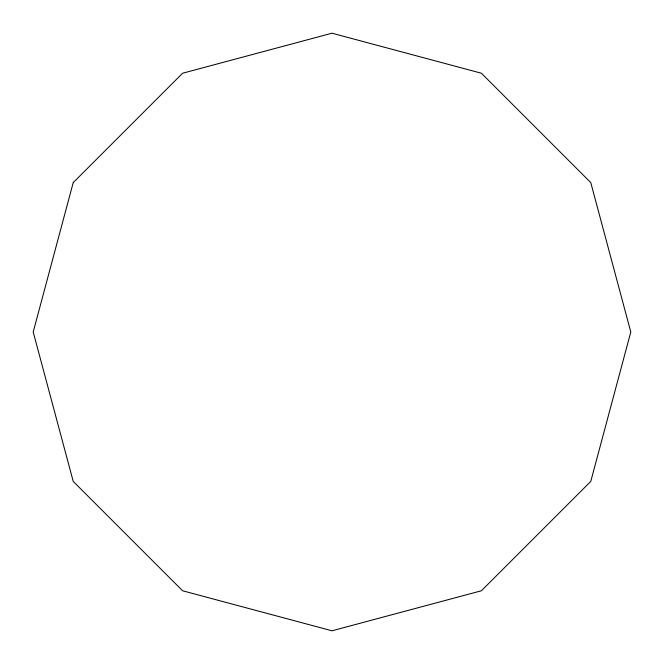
<?xml version="1.0" encoding="UTF-8"?>
<svg xmlns="http://www.w3.org/2000/svg" width="664" height="664" viewBox="0 0 664 664"><rect width="100%" height="100%" fill="white"/><g stroke="black" fill="none" stroke-linecap="round" stroke-linejoin="round"><path stroke-width="1" d="M73.231 182.6L33.2 332L73.231 481.4L182.6 590.769L332 630.8L481.4 590.769L590.769 481.4L630.8 332L590.769 182.6L481.4 73.231L332 33.2L182.6 73.231L73.231 182.6"/></g></svg>
